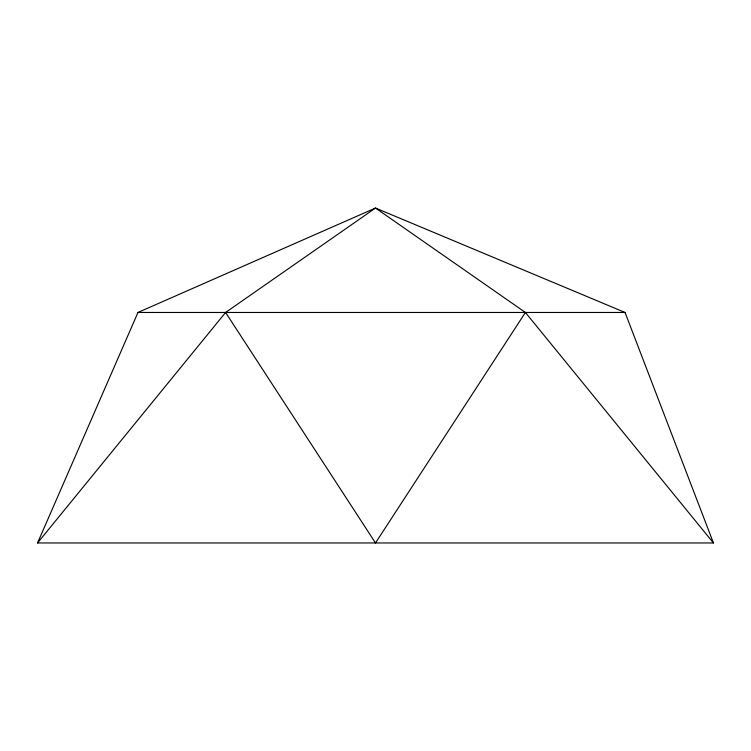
<?xml version="1.0" encoding="UTF-8"?>
<svg xmlns="http://www.w3.org/2000/svg" width="751" height="751" viewBox="0 0 751 751"><rect width="100%" height="100%" fill="white"/><g stroke="black" fill="none" stroke-linecap="round" stroke-linejoin="round"><path stroke-width="1.13" d="M37.55 542.964L137.959 312.472L375.5 208.036L625.048 312.472L713.45 542.964L37.55 542.964L225.591 312.472L375.5 208.036L525.409 312.472L713.45 542.964M525.409 312.472L375.5 542.964L225.591 312.472M137.959 312.472L625.048 312.472"/></g></svg>
